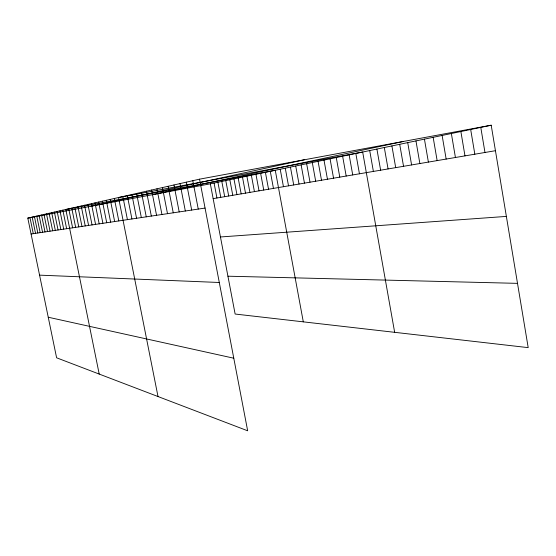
<?xml version="1.0" encoding="UTF-8"?>
<svg xmlns="http://www.w3.org/2000/svg" width="556" height="556" viewBox="0 0 556 556"><rect width="100%" height="100%" fill="white"/><g stroke="black" fill="none" stroke-linecap="round" stroke-linejoin="round"><path stroke-width="0.83" d="M199.528 179.171L247.663 430.789L56.608 357.8L27.8 218.098L199.528 179.171L491.198 125.211L528.2 347.632L235.132 314.036L210.328 183.821L491.198 125.211M91.059 206.213L304.368 159.774M153.046 194.572L403.163 141.502M27.8 218.098L210.328 183.821M213.156 198.638L495.438 150.704M31.08 234.006L205.06 208.069M220.454 236.967L506.37 216.409M227.925 276.2L517.511 283.358M39.566 275.144L219.293 282.49M48.247 317.233L233.784 358.21M43.987 214.428L47.496 231.56M41.526 214.984L45.001 231.935M39.115 215.533L42.555 232.297M36.759 216.069L40.164 232.651M34.444 216.59L37.822 233.006M32.185 217.104L35.528 233.346M29.968 217.605L33.284 233.68M99.211 374.077L65.81 209.48L275.269 170.268L303.298 321.848M62.856 210.147L66.63 228.711M59.972 210.8L63.704 229.141M57.157 211.44L60.847 229.572M54.398 212.065L58.053 229.989M51.708 212.677L55.329 230.392M49.081 213.275L52.66 230.789M46.502 213.858L50.047 231.178M84.533 205.233L88.592 225.43M81.218 205.984L85.235 225.931M77.986 206.721L81.961 226.424M74.831 207.437L78.764 226.897M71.752 208.132L75.644 227.362M68.749 208.813L72.6 227.821M102.415 201.182L106.717 222.734M98.648 202.036L102.902 223.297M94.986 202.87L99.19 223.853M91.406 203.677L95.569 224.395M87.924 204.469L92.039 224.923M122.855 196.546L127.428 219.641M158.008 396.539L118.539 197.526L362.672 152.031L394.649 332.321M114.341 198.478L118.803 220.927M110.255 199.402L114.661 221.545M106.286 200.306L110.637 222.15M141.446 192.334L146.256 216.84M136.588 193.439L141.335 217.57M131.876 194.503L136.567 218.279M127.303 195.538L131.932 218.974M162.428 187.58L167.502 213.671M156.931 188.825L161.942 214.498M151.607 190.034L156.549 215.304M146.45 191.201L151.322 216.082M180.033 183.591L185.329 211.009M173.972 184.96L179.192 211.926M168.107 186.295L173.25 212.809M192.807 180.693L198.249 209.084M186.309 182.166L191.681 210.064M225.778 180.596L228.697 195.997M221.802 181.423L224.694 196.678M217.903 182.236L220.774 197.345M214.081 183.035L216.93 197.999M242.492 177.107L245.502 193.147M238.183 178.003L241.172 193.877M233.965 178.886L236.932 194.6M229.836 179.748L232.769 195.309M265.4 172.325L268.541 189.235M260.625 173.326L263.739 190.048M255.948 174.299L259.033 190.847M251.368 175.258L254.433 191.632M246.885 176.189L249.922 192.397M285.27 168.183L288.522 185.843M280.217 169.232L283.442 186.705M270.279 171.311L273.448 188.401M306.648 163.721L310.012 182.187M301.123 164.875L304.459 183.132M295.722 166.001L299.031 184.057M290.44 167.106L293.714 184.96M324.002 160.1L327.456 179.227M318.081 161.337L321.507 180.241M312.298 162.54L315.69 181.228M342.628 156.215L346.18 176.05M336.269 157.543L339.785 177.135M330.062 158.835L333.544 178.191M355.826 153.463L359.44 173.799M349.14 154.853L352.726 174.938M384.307 147.514L388.067 168.934M376.905 149.064L380.631 170.199M369.698 150.565L373.389 171.429M399.708 144.303L403.538 166.307M391.904 145.929L395.698 167.641M424.437 139.146L428.384 162.088M415.964 140.911L419.87 163.534M407.722 142.628L411.593 164.937M442.124 135.456L446.155 159.072M433.159 137.325L437.141 160.601M460.875 131.543L464.983 155.875M451.361 133.523L455.433 157.494M480.78 127.387L484.978 152.476M470.675 129.492L474.831 154.2"/></g></svg>
